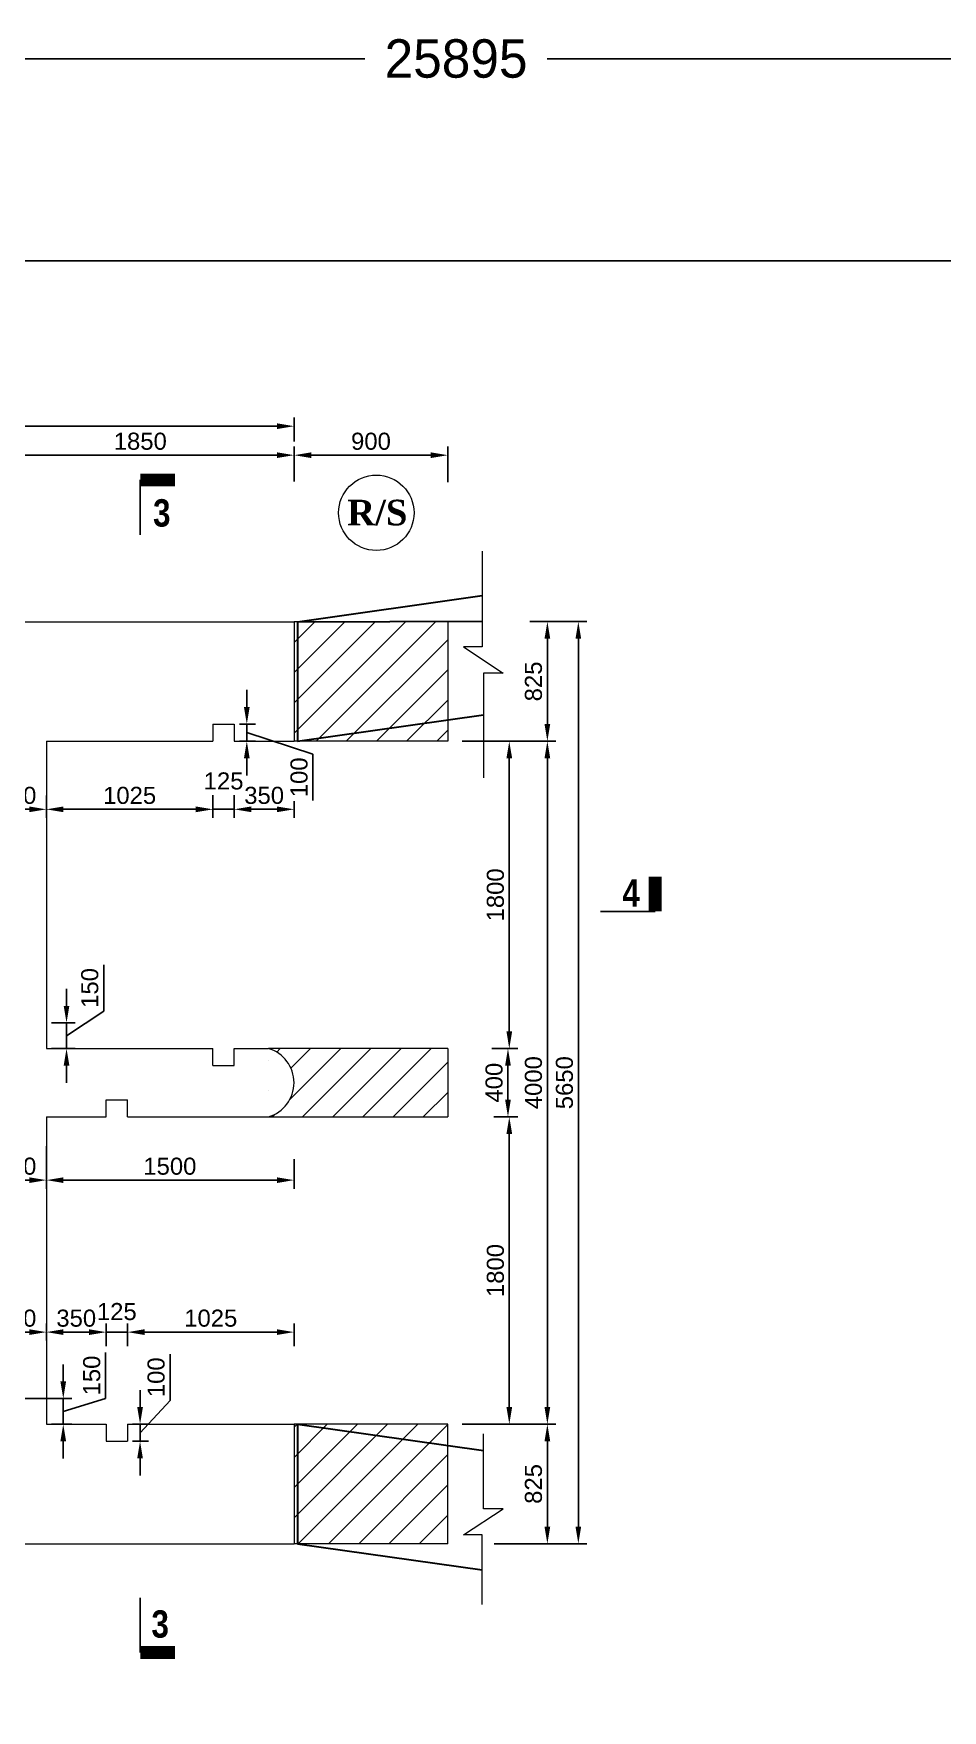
# Model space of a CAD drawing. Extents: x -358915 to 1258323, y -1667244 to -305611.
# Drawn here: x 408749 to 414071, y -1473091 to -1463270 of the extents above; entities that cross this region are included whole.
import ezdxf

# ---------------------------------------------------------------- set-up
doc = ezdxf.new("R2010")
doc.units = 0
doc.header["$LTSCALE"] = 300
doc.header["$MEASUREMENT"] = 0
doc.linetypes.add('DASHED', pattern=[0.75, 0.5, -0.25])
doc.layers.get('DEFPOINTS').update_dxf_attribs({"linetype": 'CONTINUOUS'})
for name, color, linetype, lineweight in [('Dim', 7, 'CONTINUOUS', 9), ('Dimension', 8, 'CONTINUOUS', 18), ('slop', 8, 'CONTINUOUS', 9)]:
    doc.layers.add(name, color=color, linetype=linetype, lineweight=lineweight)
doc.layers.add('LINE', color=7, linetype='CONTINUOUS')
doc.layers.add('TEXT', color=10, linetype='CONTINUOUS')
doc.styles.add('1-2', font='arial.ttf')
doc.styles.add('Arial', font='arial.ttf')
doc.styles.add('DIM', font='isocp3.shx')
doc.styles.add('text', font='ARIALN.TTF', dxfattribs={"height": 1.6})
doc.dimstyles.new('3', dxfattribs={"dimtxt": 225, "dimasz": 350, "dimexe": 100, "dimexo": 25, "dimgap": 9, "dimtad": 0, "dimdec": 0, "dimzin": 0, "dimdsep": 46, "dimtxsty": 'Standard', "dimcen": 0, "dimclrd": 5, "dimclre": 6, "dimclrt": 256, "dimadec": 0, "dimazin": 0, "dimtfac": 1, "dimtdec": 0, "dimtofl": 0, "dimtmove": 2, "dimatfit": 3, "dimfxl": 1, "dimtolj": 1, "dimtzin": 0, "dimarcsym": 0})
doc.dimstyles.new('dim_50', dxfattribs={"dimtxt": 100, "dimasz": 100, "dimexe": 50, "dimexo": 30, "dimgap": 30, "dimtad": 1, "dimdec": 0, "dimzin": 0, "dimdsep": 46, "dimtxsty": 'DIM', "dimcen": 0.09, "dimclrd": 5, "dimclre": 5, "dimclrt": 7, "dimadec": 0, "dimazin": 0, "dimtfac": 1, "dimtdec": 0, "dimtmove": 0, "dimatfit": 3, "dimfxl": 1, "dimtolj": 1, "dimtzin": 0, "dimarcsym": 1})

# ---------------------------------------------------------------- blocks, each defined once
blk = doc.blocks.new('*D416')
at = {"layer": 'DEFPOINTS', "color": 0, "transparency": 16777216}
for p in [(411413.9, -1469614.4), (411229.2, -1471414.3), (411534.4, -1471414.3)]:
    blk.add_point(p, dxfattribs=at)
at = {"layer": 'Dim', "color": 5, "lineweight": -2, "transparency": 16777216}
for p, q in [((411443.9, -1469614.4), (411584.4, -1469614.4)), ((411534.4, -1469714.4), (411534.4, -1471314.3)), ((411259.2, -1471414.3), (411584.4, -1471414.3))]:
    blk.add_line(p, q, dxfattribs=at)
at = {"layer": 'Dim', "color": 5, "transparency": 16777216}
for points in [[(411517.8, -1469714.4), (411551.1, -1469714.4), (411534.4, -1469614.4)], [(411517.8, -1471314.3), (411551.1, -1471314.3), (411534.4, -1471414.3)]]:
    blk.add_solid(points, dxfattribs=at)
at = {"layer": 'Dim', "color": 7, "lineweight": 18, "transparency": 16777216, "insert": (411453.4, -1470514.3), "char_height": 100, "attachment_point": 5, "rotation": 90, "style": 'Arial'}
blk.add_mtext('\\A1;1800', dxfattribs=at)
blk = doc.blocks.new('*D420')
at = {"layer": 'DEFPOINTS', "color": 0, "transparency": 16777216}
for p in [(408474, -1465726.1), (410274, -1465739.2), (410274, -1465807.5)]:
    blk.add_point(p, dxfattribs=at)
at = {"layer": 'Dim', "color": 5, "lineweight": -2, "transparency": 16777216}
for p, q in [((410274, -1465777.5), (410274, -1465689.2)), ((408474, -1465756.1), (408474, -1465789.2)), ((408574, -1465739.2), (410174, -1465739.2))]:
    blk.add_line(p, q, dxfattribs=at)
at = {"layer": 'Dim', "color": 5, "transparency": 16777216}
for points in [[(408574, -1465722.5), (408574, -1465755.9), (408474, -1465739.2)], [(410174, -1465722.5), (410174, -1465755.9), (410274, -1465739.2)]]:
    blk.add_solid(points, dxfattribs=at)
at = {"layer": 'Dim', "color": 7, "lineweight": 18, "transparency": 16777216, "insert": (409374, -1465658.1), "char_height": 100, "attachment_point": 5, "style": 'Arial'}
blk.add_mtext('\\A1;1850', dxfattribs=at)
blk = doc.blocks.new('*D424')
at = {"layer": 'DEFPOINTS', "color": 0, "transparency": 16777216}
for p in [(409799.2, -1467701.3), (409924.2, -1467701.3), (409799.2, -1467813.2)]:
    blk.add_point(p, dxfattribs=at)
at = {"layer": 'Dim', "color": 5, "lineweight": -2, "transparency": 16777216}
for p, q in [((409799.2, -1467731.3), (409799.2, -1467863.2)), ((409924.2, -1467731.3), (409924.2, -1467863.2)), ((409699.2, -1467813.2), (409599.2, -1467813.2)), ((409924.2, -1467813.2), (409799.2, -1467813.2)), ((410024.2, -1467813.2), (410124.2, -1467813.2))]:
    blk.add_line(p, q, dxfattribs=at)
at = {"layer": 'Dim', "color": 5, "transparency": 16777216}
for points in [[(409699.2, -1467796.6), (409699.2, -1467829.9), (409799.2, -1467813.2)], [(410024.2, -1467796.6), (410024.2, -1467829.9), (409924.2, -1467813.2)]]:
    blk.add_solid(points, dxfattribs=at)
at = {"layer": 'Dim', "color": 7, "lineweight": 18, "transparency": 16777216, "insert": (409861.7, -1467647.7), "char_height": 100, "attachment_point": 5, "style": 'Arial'}
blk.add_mtext('\\A1;125', dxfattribs=at)
blk = doc.blocks.new('*D425')
at = {"layer": 'DEFPOINTS', "color": 0, "transparency": 16777216}
for p in [(408824, -1467701.5), (409799.2, -1467701.3), (409799.2, -1467813.3)]:
    blk.add_point(p, dxfattribs=at)
at = {"layer": 'Dim', "color": 5, "lineweight": -2, "transparency": 16777216}
for p, q in [((408824, -1467731.5), (408824, -1467863.3)), ((409799.2, -1467731.3), (409799.2, -1467863.3)), ((408924, -1467813.3), (409699.2, -1467813.3))]:
    blk.add_line(p, q, dxfattribs=at)
at = {"layer": 'Dim', "color": 5, "transparency": 16777216}
for points in [[(408924, -1467796.6), (408924, -1467830), (408824, -1467813.3)], [(409699.2, -1467796.6), (409699.2, -1467830), (409799.2, -1467813.3)]]:
    blk.add_solid(points, dxfattribs=at)
at = {"layer": 'Dim', "color": 7, "lineweight": 18, "transparency": 16777216, "insert": (409311.6, -1467732.3), "char_height": 100, "attachment_point": 5, "style": 'Arial'}
blk.add_mtext('\\A1;1025', dxfattribs=at)
blk = doc.blocks.new('*D426')
at = {"layer": 'DEFPOINTS', "color": 0, "transparency": 16777216}
for p in [(411174.6, -1465739.3), (410274.6, -1465807.5), (411174.6, -1465928.2)]:
    blk.add_point(p, dxfattribs=at)
at = {"layer": 'Dim', "color": 5, "lineweight": -2, "transparency": 16777216}
for p, q in [((410274.6, -1465777.5), (410274.6, -1465689.3)), ((411174.6, -1465898.2), (411174.6, -1465689.3)), ((410374.6, -1465739.3), (411074.6, -1465739.3))]:
    blk.add_line(p, q, dxfattribs=at)
at = {"layer": 'Dim', "color": 5, "transparency": 16777216}
for points in [[(410374.6, -1465722.6), (410374.6, -1465756), (410274.6, -1465739.3)], [(411074.6, -1465722.6), (411074.6, -1465756), (411174.6, -1465739.3)]]:
    blk.add_solid(points, dxfattribs=at)
at = {"layer": 'Dim', "color": 7, "lineweight": 18, "transparency": 16777216, "insert": (410724.6, -1465658.2), "char_height": 100, "attachment_point": 5, "style": 'Arial'}
blk.add_mtext('\\A1;900', dxfattribs=at)
blk = doc.blocks.new('*D428')
at = {"layer": 'DEFPOINTS', "color": 0, "transparency": 16777216}
for p in [(411402.5, -1469214.3), (411413.9, -1469614.4), (411526.7, -1469614.4)]:
    blk.add_point(p, dxfattribs=at)
at = {"layer": 'Dim', "color": 5, "lineweight": -2, "transparency": 16777216}
for p, q in [((411432.5, -1469214.3), (411576.7, -1469214.3)), ((411526.7, -1469314.3), (411526.7, -1469514.4)), ((411443.9, -1469614.4), (411576.7, -1469614.4))]:
    blk.add_line(p, q, dxfattribs=at)
at = {"layer": 'Dim', "color": 5, "transparency": 16777216}
for points in [[(411510.1, -1469314.3), (411543.4, -1469314.3), (411526.7, -1469214.3)], [(411510.1, -1469514.4), (411543.4, -1469514.4), (411526.7, -1469614.4)]]:
    blk.add_solid(points, dxfattribs=at)
at = {"layer": 'Dim', "color": 7, "lineweight": 18, "transparency": 16777216, "insert": (411445.7, -1469414.3), "char_height": 100, "attachment_point": 5, "rotation": 90, "style": 'Arial'}
blk.add_mtext('\\A1;400', dxfattribs=at)
blk = doc.blocks.new('*D431')
at = {"layer": 'DEFPOINTS', "color": 0, "transparency": 16777216}
for p in [(411413.9, -1469614.4), (411229.2, -1471414.3), (411534.4, -1471414.3)]:
    blk.add_point(p, dxfattribs=at)
at = {"layer": 'Dim', "color": 5, "lineweight": -2, "transparency": 16777216}
for p, q in [((411443.9, -1469614.4), (411584.4, -1469614.4)), ((411534.4, -1469714.4), (411534.4, -1471314.3)), ((411259.2, -1471414.3), (411584.4, -1471414.3))]:
    blk.add_line(p, q, dxfattribs=at)
at = {"layer": 'Dim', "color": 5, "transparency": 16777216}
for points in [[(411517.8, -1469714.4), (411551.1, -1469714.4), (411534.4, -1469614.4)], [(411517.8, -1471314.3), (411551.1, -1471314.3), (411534.4, -1471414.3)]]:
    blk.add_solid(points, dxfattribs=at)
at = {"layer": 'Dim', "color": 7, "lineweight": 18, "transparency": 16777216, "insert": (411453.4, -1470514.3), "char_height": 100, "attachment_point": 5, "rotation": 90, "style": 'Arial'}
blk.add_mtext('\\A1;1800', dxfattribs=at)
blk = doc.blocks.new('*D445')
at = {"layer": 'DEFPOINTS', "color": 0, "transparency": 16777216}
for p in [(411426.4, -1471414.2), (411757.4, -1471414.2), (411415, -1472114.5)]:
    blk.add_point(p, dxfattribs=at)
at = {"layer": 'Dim', "color": 5, "lineweight": -2, "transparency": 16777216}
for p, q in [((411456.4, -1471414.2), (411807.4, -1471414.2)), ((411757.4, -1472014.5), (411757.4, -1471514.2)), ((411445, -1472114.5), (411807.4, -1472114.5))]:
    blk.add_line(p, q, dxfattribs=at)
at = {"layer": 'Dim', "color": 5, "transparency": 16777216}
for points in [[(411740.7, -1471514.2), (411774.1, -1471514.2), (411757.4, -1471414.2)], [(411740.7, -1472014.5), (411774.1, -1472014.5), (411757.4, -1472114.5)]]:
    blk.add_solid(points, dxfattribs=at)
at = {"layer": 'Dim', "color": 7, "lineweight": 18, "transparency": 16777216, "insert": (411676.3, -1471764.3), "char_height": 100, "attachment_point": 5, "rotation": 90, "style": 'Arial'}
blk.add_mtext('\\A1;825', dxfattribs=at)
blk = doc.blocks.new('*D446')
at = {"layer": 'DEFPOINTS', "color": 0, "transparency": 16777216}
for p in [(411174.6, -1465739.3), (411174.6, -1465807.5), (410274.6, -1465923.7)]:
    blk.add_point(p, dxfattribs=at)
at = {"layer": 'Dim', "color": 5, "lineweight": -2, "transparency": 16777216}
for p, q in [((410274.6, -1465893.7), (410274.6, -1465689.3)), ((411174.6, -1465777.5), (411174.6, -1465689.3)), ((410374.6, -1465739.3), (411074.6, -1465739.3))]:
    blk.add_line(p, q, dxfattribs=at)
at = {"layer": 'Dim', "color": 5, "transparency": 16777216}
for points in [[(410374.6, -1465722.6), (410374.6, -1465756), (410274.6, -1465739.3)], [(411074.6, -1465722.6), (411074.6, -1465756), (411174.6, -1465739.3)]]:
    blk.add_solid(points, dxfattribs=at)
at = {"layer": 'Dim', "color": 7, "lineweight": 18, "transparency": 16777216, "insert": (410724.6, -1465658.2), "char_height": 100, "attachment_point": 5, "style": 'Arial'}
blk.add_mtext('\\A1;900', dxfattribs=at)
blk = doc.blocks.new('*D447')
at = {"layer": 'DEFPOINTS', "color": 0, "transparency": 16777216}
for p in [(411625.3, -1466714.2), (411576.6, -1467414.4), (411757.4, -1467414.4)]:
    blk.add_point(p, dxfattribs=at)
at = {"layer": 'Dim', "color": 5, "lineweight": -2, "transparency": 16777216}
for p, q in [((411655.3, -1466714.2), (411807.4, -1466714.2)), ((411757.4, -1466814.2), (411757.4, -1467314.4)), ((411606.6, -1467414.4), (411807.4, -1467414.4))]:
    blk.add_line(p, q, dxfattribs=at)
at = {"layer": 'Dim', "color": 5, "transparency": 16777216}
for points in [[(411740.7, -1466814.2), (411774.1, -1466814.2), (411757.4, -1466714.2)], [(411740.7, -1467314.4), (411774.1, -1467314.4), (411757.4, -1467414.4)]]:
    blk.add_solid(points, dxfattribs=at)
at = {"layer": 'Dim', "color": 7, "lineweight": 18, "transparency": 16777216, "insert": (411676.3, -1467064.3), "char_height": 100, "attachment_point": 5, "rotation": 90, "style": 'Arial'}
blk.add_mtext('\\A1;825', dxfattribs=at)
blk = doc.blocks.new('*D448')
at = {"layer": 'DEFPOINTS', "color": 0, "transparency": 16777216}
for p in [(411229.2, -1467414.4), (411534.4, -1467414.4), (411413.9, -1469214.3)]:
    blk.add_point(p, dxfattribs=at)
at = {"layer": 'Dim', "color": 5, "lineweight": -2, "transparency": 16777216}
for p, q in [((411259.2, -1467414.4), (411584.4, -1467414.4)), ((411534.4, -1469114.3), (411534.4, -1467514.4)), ((411443.9, -1469214.3), (411584.4, -1469214.3))]:
    blk.add_line(p, q, dxfattribs=at)
at = {"layer": 'Dim', "color": 5, "transparency": 16777216}
for points in [[(411517.8, -1467514.4), (411551.1, -1467514.4), (411534.4, -1467414.4)], [(411517.8, -1469114.3), (411551.1, -1469114.3), (411534.4, -1469214.3)]]:
    blk.add_solid(points, dxfattribs=at)
at = {"layer": 'Dim', "color": 7, "lineweight": 18, "transparency": 16777216, "insert": (411453.4, -1468314.4), "char_height": 100, "attachment_point": 5, "rotation": 90, "style": 'Arial'}
blk.add_mtext('\\A1;1800', dxfattribs=at)
blk = doc.blocks.new('*D449')
at = {"layer": 'DEFPOINTS', "color": 0, "transparency": 16777216}
for p in [(411421.8, -1467414.4), (411404.8, -1471414.2), (411757.4, -1471414.2)]:
    blk.add_point(p, dxfattribs=at)
at = {"layer": 'Dim', "color": 5, "lineweight": -2, "transparency": 16777216}
for p, q in [((411451.8, -1467414.4), (411807.4, -1467414.4)), ((411757.4, -1467514.4), (411757.4, -1471314.2)), ((411434.8, -1471414.2), (411807.4, -1471414.2))]:
    blk.add_line(p, q, dxfattribs=at)
at = {"layer": 'Dim', "color": 5, "transparency": 16777216}
for points in [[(411740.7, -1467514.4), (411774.1, -1467514.4), (411757.4, -1467414.4)], [(411740.7, -1471314.2), (411774.1, -1471314.2), (411757.4, -1471414.2)]]:
    blk.add_solid(points, dxfattribs=at)
at = {"layer": 'Dim', "color": 7, "lineweight": 18, "transparency": 16777216, "insert": (411676.3, -1469414.3), "char_height": 100, "attachment_point": 5, "rotation": 90, "style": 'Arial'}
blk.add_mtext('\\A1;4000', dxfattribs=at)
blk = doc.blocks.new('sec')
at = {"layer": 'TEXT', "color": 5, "const_width": 200}
blk.add_lwpolyline([(0, 0), (0, 537)], dxfattribs=at)
at = {"layer": 'TEXT', "color": 5}
blk.add_lwpolyline([(0, 0), (-848, 0)], dxfattribs=at)
blk = doc.blocks.new('*D459')
at = {"layer": 'DEFPOINTS', "color": 0, "transparency": 16777216}
for p in [(409924.2, -1467734.8), (410274.2, -1467734.8), (410274.2, -1467813.2)]:
    blk.add_point(p, dxfattribs=at)
at = {"layer": 'Dim', "color": 5, "lineweight": -2, "transparency": 16777216}
for p, q in [((409924.2, -1467764.8), (409924.2, -1467863.2)), ((410024.2, -1467813.2), (410174.2, -1467813.2)), ((410274.2, -1467764.8), (410274.2, -1467863.2))]:
    blk.add_line(p, q, dxfattribs=at)
at = {"layer": 'Dim', "color": 5, "transparency": 16777216}
for points in [[(410024.2, -1467796.6), (410024.2, -1467829.9), (409924.2, -1467813.2)], [(410174.2, -1467796.6), (410174.2, -1467829.9), (410274.2, -1467813.2)]]:
    blk.add_solid(points, dxfattribs=at)
at = {"layer": 'Dim', "color": 7, "lineweight": 18, "transparency": 16777216, "insert": (410099.2, -1467732.2), "char_height": 100, "attachment_point": 5, "style": 'Arial'}
blk.add_mtext('\\A1;350', dxfattribs=at)
blk = doc.blocks.new('*D460')
at = {"layer": 'DEFPOINTS', "color": 0, "transparency": 16777216}
for p in [(409299, -1470875.1), (409299, -1470987.1), (410274.2, -1470986.9)]:
    blk.add_point(p, dxfattribs=at)
at = {"layer": 'Dim', "color": 5, "lineweight": -2, "transparency": 16777216}
for p, q in [((409299, -1470957.1), (409299, -1470825.1)), ((410174.2, -1470875.1), (409399, -1470875.1)), ((410274.2, -1470956.9), (410274.2, -1470825.1))]:
    blk.add_line(p, q, dxfattribs=at)
at = {"layer": 'Dim', "color": 5, "transparency": 16777216}
for points in [[(409399, -1470858.4), (409399, -1470891.7), (409299, -1470875.1)], [(410174.2, -1470858.4), (410174.2, -1470891.7), (410274.2, -1470875.1)]]:
    blk.add_solid(points, dxfattribs=at)
at = {"layer": 'Dim', "color": 7, "lineweight": 18, "transparency": 16777216, "insert": (409786.6, -1470794), "char_height": 100, "attachment_point": 5, "style": 'Arial'}
blk.add_mtext('\\A1;1025', dxfattribs=at)
blk = doc.blocks.new('*D461')
at = {"layer": 'DEFPOINTS', "color": 0, "transparency": 16777216}
for p in [(409299, -1470875.1), (409174, -1470987.1), (409299, -1470987.1)]:
    blk.add_point(p, dxfattribs=at)
at = {"layer": 'Dim', "color": 5, "lineweight": -2, "transparency": 16777216}
for p, q in [((409074, -1470875.1), (408974, -1470875.1)), ((409174, -1470957.1), (409174, -1470825.1)), ((409174, -1470875.1), (409299, -1470875.1)), ((409299, -1470957.1), (409299, -1470825.1)), ((409399, -1470875.1), (409499, -1470875.1))]:
    blk.add_line(p, q, dxfattribs=at)
at = {"layer": 'Dim', "color": 5, "transparency": 16777216}
for points in [[(409074, -1470858.5), (409074, -1470891.8), (409174, -1470875.1)], [(409399, -1470858.5), (409399, -1470891.8), (409299, -1470875.1)]]:
    blk.add_solid(points, dxfattribs=at)
at = {"layer": 'Dim', "color": 7, "lineweight": 18, "transparency": 16777216, "insert": (409236.5, -1470755.3), "char_height": 100, "attachment_point": 5, "style": 'Arial'}
blk.add_mtext('\\A1;125', dxfattribs=at)
blk = doc.blocks.new('*D462')
at = {"layer": 'DEFPOINTS', "color": 0, "transparency": 16777216}
for p in [(408824, -1470875.1), (408824, -1470953.6), (409174, -1470953.6)]:
    blk.add_point(p, dxfattribs=at)
at = {"layer": 'Dim', "color": 5, "lineweight": -2, "transparency": 16777216}
for p, q in [((408824, -1470923.6), (408824, -1470825.1)), ((409074, -1470875.1), (408924, -1470875.1)), ((409174, -1470923.6), (409174, -1470825.1))]:
    blk.add_line(p, q, dxfattribs=at)
at = {"layer": 'Dim', "color": 5, "transparency": 16777216}
for points in [[(408924, -1470858.5), (408924, -1470891.8), (408824, -1470875.1)], [(409074, -1470858.5), (409074, -1470891.8), (409174, -1470875.1)]]:
    blk.add_solid(points, dxfattribs=at)
at = {"layer": 'Dim', "color": 7, "lineweight": 18, "transparency": 16777216, "insert": (408999, -1470794), "char_height": 100, "attachment_point": 5, "style": 'Arial'}
blk.add_mtext('\\A1;350', dxfattribs=at)
blk = doc.blocks.new('*D463')
at = {"layer": 'DEFPOINTS', "color": 0, "transparency": 16777216}
for p in [(409299, -1471414.3), (409372.7, -1471414.3), (409299, -1471514.3)]:
    blk.add_point(p, dxfattribs=at)
at = {"layer": 'Dim', "color": 5, "lineweight": -2, "transparency": 16777216}
for p, q in [((409548.1, -1471275.1), (409548.1, -1471003.9)), ((409372.7, -1471314.3), (409372.7, -1471214.3)), ((409372.7, -1471464.3), (409548.1, -1471275.1)), ((409329, -1471414.3), (409422.7, -1471414.3)), ((409372.7, -1471514.3), (409372.7, -1471414.3)), ((409372.7, -1471514.3), (409372.7, -1471414.3)), ((409329, -1471514.3), (409422.7, -1471514.3)), ((409372.7, -1471614.3), (409372.7, -1471714.3))]:
    blk.add_line(p, q, dxfattribs=at)
at = {"layer": 'Dim', "color": 5, "transparency": 16777216}
for points in [[(409356.1, -1471314.3), (409389.4, -1471314.3), (409372.7, -1471414.3)], [(409356.1, -1471614.3), (409389.4, -1471614.3), (409372.7, -1471514.3)]]:
    blk.add_solid(points, dxfattribs=at)
at = {"layer": 'Dim', "color": 7, "lineweight": 18, "transparency": 16777216, "insert": (409467, -1471139.5), "char_height": 100, "attachment_point": 5, "rotation": 90, "style": 'Arial'}
blk.add_mtext('\\A1;100', dxfattribs=at)
blk = doc.blocks.new('*D464')
at = {"layer": 'DEFPOINTS', "color": 0, "transparency": 16777216}
for p in [(409924, -1467314.3), (409997.7, -1467314.3), (409924, -1467414.3)]:
    blk.add_point(p, dxfattribs=at)
at = {"layer": 'Dim', "color": 5, "lineweight": -2, "transparency": 16777216}
for p, q in [((409997.7, -1467214.3), (409997.7, -1467114.3)), ((409954, -1467314.3), (410047.7, -1467314.3)), ((409997.7, -1467414.3), (409997.7, -1467314.3)), ((409997.7, -1467414.3), (409997.7, -1467314.3)), ((409954, -1467414.3), (410047.7, -1467414.3)), ((409997.7, -1467364.3), (410384.9, -1467490.4)), ((409997.7, -1467514.3), (409997.7, -1467614.3)), ((410384.9, -1467490.4), (410384.9, -1467761.5))]:
    blk.add_line(p, q, dxfattribs=at)
at = {"layer": 'Dim', "color": 5, "transparency": 16777216}
for points in [[(409981.1, -1467214.3), (410014.4, -1467214.3), (409997.7, -1467314.3)], [(409981.1, -1467514.3), (410014.4, -1467514.3), (409997.7, -1467414.3)]]:
    blk.add_solid(points, dxfattribs=at)
at = {"layer": 'Dim', "color": 7, "lineweight": 18, "transparency": 16777216, "insert": (410303.8, -1467625.9), "char_height": 100, "attachment_point": 5, "rotation": 90, "style": 'Arial'}
blk.add_mtext('\\A1;100', dxfattribs=at)
blk = doc.blocks.new('*D485')
at = {"layer": 'DEFPOINTS', "color": 0, "transparency": 16777216}
for p in [(408824, -1469064.3), (408942.2, -1469064.3), (408824, -1469214.3)]:
    blk.add_point(p, dxfattribs=at)
at = {"layer": 'Dim', "color": 5, "lineweight": -2, "transparency": 16777216}
for p, q in [((409159.8, -1468995), (409159.8, -1468723.8)), ((408942.2, -1468964.3), (408942.2, -1468864.3)), ((408942.2, -1469139.3), (409159.8, -1468995)), ((408854, -1469064.3), (408992.2, -1469064.3)), ((408942.2, -1469214.3), (408942.2, -1469064.3)), ((408942.2, -1469214.3), (408942.2, -1469064.3)), ((408854, -1469214.3), (408992.2, -1469214.3)), ((408942.2, -1469314.3), (408942.2, -1469414.3))]:
    blk.add_line(p, q, dxfattribs=at)
at = {"layer": 'Dim', "color": 5, "transparency": 16777216}
for points in [[(408925.6, -1468964.3), (408958.9, -1468964.3), (408942.2, -1469064.3)], [(408925.6, -1469314.3), (408958.9, -1469314.3), (408942.2, -1469214.3)]]:
    blk.add_solid(points, dxfattribs=at)
at = {"layer": 'Dim', "color": 7, "lineweight": 18, "transparency": 16777216, "insert": (409078.7, -1468859.4), "char_height": 100, "attachment_point": 5, "rotation": 90, "style": 'Arial'}
blk.add_mtext('\\A1;150', dxfattribs=at)
blk = doc.blocks.new('*D466')
at = {"layer": 'DEFPOINTS', "color": 0, "transparency": 16777216}
for p in [(408474, -1467813.3), (408474, -1467813.3), (408824, -1467813.3)]:
    blk.add_point(p, dxfattribs=at)
at = {"layer": 'Dim', "color": 5, "lineweight": -2, "transparency": 16777216}
for p, q in [((408474, -1467783.3), (408474, -1467763.3)), ((408724, -1467813.3), (408574, -1467813.3)), ((408824, -1467783.3), (408824, -1467763.3))]:
    blk.add_line(p, q, dxfattribs=at)
at = {"layer": 'Dim', "color": 5, "transparency": 16777216}
for points in [[(408574, -1467796.6), (408574, -1467830), (408474, -1467813.3)], [(408724, -1467796.6), (408724, -1467830), (408824, -1467813.3)]]:
    blk.add_solid(points, dxfattribs=at)
at = {"layer": 'Dim', "color": 7, "lineweight": 18, "transparency": 16777216, "insert": (408649, -1467732.2), "char_height": 100, "attachment_point": 5, "style": 'Arial'}
blk.add_mtext('\\A1;350', dxfattribs=at)
blk = doc.blocks.new('*D467')
at = {"layer": 'DEFPOINTS', "color": 0, "transparency": 16777216}
for p in [(408474, -1470875.1), (408474, -1470875.1), (408824, -1470875.1)]:
    blk.add_point(p, dxfattribs=at)
at = {"layer": 'Dim', "color": 5, "lineweight": -2, "transparency": 16777216}
for p, q in [((408474, -1470845.1), (408474, -1470825.1)), ((408724, -1470875.1), (408574, -1470875.1)), ((408824, -1470905.1), (408824, -1470925.1))]:
    blk.add_line(p, q, dxfattribs=at)
at = {"layer": 'Dim', "color": 5, "transparency": 16777216}
for points in [[(408574, -1470858.5), (408574, -1470891.8), (408474, -1470875.1)], [(408724, -1470858.5), (408724, -1470891.8), (408824, -1470875.1)]]:
    blk.add_solid(points, dxfattribs=at)
at = {"layer": 'Dim', "color": 7, "lineweight": 18, "transparency": 16777216, "insert": (408649, -1470794), "char_height": 100, "attachment_point": 5, "style": 'Arial'}
blk.add_mtext('\\A1;350', dxfattribs=at)
blk = doc.blocks.new('*D486')
at = {"layer": 'DEFPOINTS', "color": 0, "transparency": 16777216}
for p in [(408474, -1471264.3), (408824, -1471414.3), (408923.1, -1471414.3)]:
    blk.add_point(p, dxfattribs=at)
at = {"layer": 'Dim', "color": 5, "lineweight": -2, "transparency": 16777216}
for p, q in [((409171.2, -1471264.8), (409171.2, -1470993.7)), ((408923.1, -1471164.3), (408923.1, -1471064.3)), ((408504, -1471264.3), (408973.1, -1471264.3)), ((408923.1, -1471264.3), (408923.1, -1471414.3)), ((408923.1, -1471264.3), (408923.1, -1471414.3)), ((408923.1, -1471339.3), (409171.2, -1471264.8)), ((408854, -1471414.3), (408973.1, -1471414.3)), ((408923.1, -1471514.3), (408923.1, -1471614.3))]:
    blk.add_line(p, q, dxfattribs=at)
at = {"layer": 'Dim', "color": 5, "transparency": 16777216}
for points in [[(408906.4, -1471164.3), (408939.7, -1471164.3), (408923.1, -1471264.3)], [(408906.4, -1471514.3), (408939.7, -1471514.3), (408923.1, -1471414.3)]]:
    blk.add_solid(points, dxfattribs=at)
at = {"layer": 'Dim', "color": 7, "lineweight": 18, "transparency": 16777216, "insert": (409090.2, -1471129.2), "char_height": 100, "attachment_point": 5, "rotation": 90, "style": 'Arial'}
blk.add_mtext('\\A1;150', dxfattribs=at)
blk = doc.blocks.new('*D471')
at = {"layer": 'DEFPOINTS', "color": 0, "transparency": 16777216}
for p in [(410274.6, -1465569.5), (400374.1, -1465692.7), (410274.6, -1465689.3)]:
    blk.add_point(p, dxfattribs=at)
at = {"layer": 'Dim', "color": 5, "lineweight": -2, "transparency": 16777216}
for p, q in [((400374.1, -1465662.7), (400374.1, -1465519.5)), ((400474.1, -1465569.5), (410174.6, -1465569.5)), ((410274.6, -1465659.3), (410274.6, -1465519.5))]:
    blk.add_line(p, q, dxfattribs=at)
at = {"layer": 'Dim', "color": 5, "transparency": 16777216}
for points in [[(400474.1, -1465552.8), (400474.1, -1465586.2), (400374.1, -1465569.5)], [(410174.6, -1465552.8), (410174.6, -1465586.2), (410274.6, -1465569.5)]]:
    blk.add_solid(points, dxfattribs=at)
at = {"layer": 'Dim', "color": 7, "lineweight": 18, "transparency": 16777216, "insert": (405324.3, -1465488.5), "char_height": 100, "attachment_point": 5, "style": 'Arial'}
blk.add_mtext('\\A1;11000', dxfattribs=at)
blk = doc.blocks.new('*D472')
at = {"layer": 'DEFPOINTS', "color": 0, "transparency": 16777216}
for p in [(408824, -1469766.8), (410274, -1469831.5), (408824, -1469985)]:
    blk.add_point(p, dxfattribs=at)
at = {"layer": 'Dim', "color": 5, "lineweight": -2, "transparency": 16777216}
for p, q in [((408824, -1469796.8), (408824, -1470035)), ((410274, -1469861.5), (410274, -1470035)), ((410174, -1469985), (408924, -1469985))]:
    blk.add_line(p, q, dxfattribs=at)
at = {"layer": 'Dim', "color": 5, "transparency": 16777216}
for points in [[(408924, -1469968.4), (408924, -1470001.7), (408824, -1469985)], [(410174, -1469968.4), (410174, -1470001.7), (410274, -1469985)]]:
    blk.add_solid(points, dxfattribs=at)
at = {"layer": 'Dim', "color": 7, "lineweight": 18, "transparency": 16777216, "insert": (409547.2, -1469904), "char_height": 100, "attachment_point": 5, "style": 'Arial'}
blk.add_mtext('\\A1;1500', dxfattribs=at)
blk = doc.blocks.new('*D473')
at = {"layer": 'DEFPOINTS', "color": 0, "transparency": 16777216}
for p in [(408474, -1469764.3), (408824, -1469755.3), (408474, -1469985)]:
    blk.add_point(p, dxfattribs=at)
at = {"layer": 'Dim', "color": 5, "lineweight": -2, "transparency": 16777216}
for p, q in [((408474, -1469794.3), (408474, -1470035)), ((408824, -1469785.3), (408824, -1470035)), ((408724, -1469985), (408574, -1469985))]:
    blk.add_line(p, q, dxfattribs=at)
at = {"layer": 'Dim', "color": 5, "transparency": 16777216}
for points in [[(408574, -1469968.4), (408574, -1470001.7), (408474, -1469985)], [(408724, -1469968.4), (408724, -1470001.7), (408824, -1469985)]]:
    blk.add_solid(points, dxfattribs=at)
at = {"layer": 'Dim', "color": 7, "lineweight": 18, "transparency": 16777216, "insert": (408649, -1469903.9), "char_height": 100, "attachment_point": 5, "style": 'Arial'}
blk.add_mtext('\\A1;350', dxfattribs=at)
blk = doc.blocks.new('*D474')
at = {"layer": 'DEFPOINTS', "color": 0, "transparency": 16777216}
for p in [(411665.1, -1466714.2), (411627.7, -1472114.5), (411938.7, -1472114.5)]:
    blk.add_point(p, dxfattribs=at)
at = {"layer": 'Dim', "color": 5, "lineweight": -2, "transparency": 16777216}
for p, q in [((411695.1, -1466714.2), (411988.7, -1466714.2)), ((411938.7, -1466814.2), (411938.7, -1472014.5)), ((411657.7, -1472114.5), (411988.7, -1472114.5))]:
    blk.add_line(p, q, dxfattribs=at)
at = {"layer": 'Dim', "color": 5, "transparency": 16777216}
for points in [[(411922, -1466814.2), (411955.4, -1466814.2), (411938.7, -1466714.2)], [(411922, -1472014.5), (411955.4, -1472014.5), (411938.7, -1472114.5)]]:
    blk.add_solid(points, dxfattribs=at)
at = {"layer": 'Dim', "color": 7, "lineweight": 18, "transparency": 16777216, "insert": (411857.7, -1469414.4), "char_height": 100, "attachment_point": 5, "rotation": 90, "style": 'Arial'}
blk.add_mtext('\\A1;5650', dxfattribs=at)
blk = doc.blocks.new('*D1499')
at = {"layer": 'DEFPOINTS', "color": 0, "ltscale": 0.5, "transparency": 16777216}
for p in [(424170.2, -1463417.5), (398275.4, -1464600.6), (424170.2, -1464600.6)]:
    blk.add_point(p, dxfattribs=at)
at = {"layer": 'LINE', "color": 6, "lineweight": -2, "ltscale": 0.5, "transparency": 16777216}
for p, q in [((398275.4, -1464575.6), (398275.4, -1463317.5)), ((424170.2, -1464575.6), (424170.2, -1463317.5))]:
    blk.add_line(p, q, dxfattribs=at)
at = {"layer": 'LINE', "color": 5, "lineweight": -2, "ltscale": 0.5, "transparency": 16777216}
for p, q in [((398625.4, -1463417.5), (410688.8, -1463417.5)), ((423820.2, -1463417.5), (411756.8, -1463417.5))]:
    blk.add_line(p, q, dxfattribs=at)
at = {"layer": 'LINE', "color": 5, "ltscale": 0.5, "transparency": 16777216}
for points in [[(398625.4, -1463359.2), (398625.4, -1463475.8), (398275.4, -1463417.5)], [(423820.2, -1463359.2), (423820.2, -1463475.8), (424170.2, -1463417.5)]]:
    blk.add_solid(points, dxfattribs=at)
at = {"layer": 'LINE', "ltscale": 0.5, "transparency": 16777216, "insert": (411222.8, -1463417.5), "char_height": 225, "attachment_point": 5}
blk.add_mtext('\\A1;25895', dxfattribs=at)

msp = doc.modelspace()

# ---------------------------------------------------------------- hatches: boundary and pattern name
at = {"layer": 'Dim'}
h = msp.add_hatch(dxfattribs=at)
h.set_pattern_fill('ANSI31', color=8, scale=1000)
h.set_pattern_definition([(45, (33529.82, -1503108.34), (-88.388348, 88.388348), [])])
h.paths.add_polyline_path([(411174, -1466714.3), (410274, -1466714.3), (410274, -1467414.3), (411174.6, -1467414.3)])
h.paths.add_polyline_path([(410274, -1472114.3), (411174, -1472114.3), (411174.6, -1471414.3), (410274, -1471414.3)])
edge = h.paths.add_edge_path()
edge.add_line((411174.6, -1469414.4), (411174.6, -1469214.4))
edge.add_line((411174.6, -1469214.4), (410124.5, -1469214.4))
edge.add_arc((410065.6, -1469414.3), 208.4, -73.80477, 73.57594, ccw=False)
edge.add_line((410123.7, -1469614.5), (411174.8, -1469614.5))
edge.add_line((411174.8, -1469614.5), (411174.6, -1469414.4))

# ---------------------------------------------------------------- linework, layer by layer
at = {"layer": 'Dim', "color": 5}
for points in [[(411375.5, -1466301.3), (411375.5, -1466861.8), (411266.6, -1466861.8), (411497.9, -1467015.5), (411382.9, -1467015.4), (411382.9, -1467628.6)], [(411375.5, -1472469.7), (411375.5, -1472062.8), (411266.6, -1472062.8), (411497.8, -1471909.1), (411382.9, -1471909.1), (411382.9, -1471470.2)]]:
    msp.add_lwpolyline(points, dxfattribs=at)
at = {"layer": 'Dim', "color": 1}
msp.add_circle((410755.9, -1466076.7), 220.7, dxfattribs=at)
at = {"layer": 'Dimension', "color": 8, "lineweight": 30, "ltscale": 2}
for points in [[(410294, -1466714.4), (411375.5, -1466561.1)], [(410294, -1466714.3), (411375.5, -1466710.9)], [(410294, -1466714.3), (410294, -1467414.3)], [(410294, -1467414.3), (411382.9, -1467259.9)], [(410294, -1471414.3), (411382.9, -1471568.7)], [(410294, -1471414.3), (410294, -1472114.4)], [(410294, -1472114.4), (411375.5, -1472267.7)]]:
    msp.add_lwpolyline(points, dxfattribs=at)
at = {"layer": 'LINE', "linetype": 'DASHED', "lineweight": 18, "ltscale": 500000}
for p, q in [((411174, -1466714.3), (410274, -1466714.3)), ((411174, -1466714.3), (411174.6, -1467414.3)), ((411174.6, -1467414.3), (410274, -1467414.3)), ((411174.3, -1469214.4), (410124.5, -1469214.4)), ((410123.7, -1469614.5), (411174.8, -1469614.5)), ((411174.6, -1471414.3), (410274, -1471414.3)), ((411174, -1472114.3), (411174.6, -1471414.3)), ((411174, -1472114.3), (410274, -1472114.3))]:
    msp.add_line(p, q, dxfattribs=at)
at = {"layer": 'LINE'}
msp.add_lwpolyline([(424170.2, -1482911.9), (398275.4, -1482911.9), (398275.4, -1464600.6), (424170.2, -1464600.6)], close=True, dxfattribs=at)
at = {"layer": 'LINE', "lineweight": 18, "ltscale": 2}
for points in [[(408474, -1466714.3), (410274, -1466714.3)], [(410274, -1466714.3), (410274, -1467414.3)], [(409799, -1467314.3), (409924, -1467314.3)], [(409799, -1467314.3), (409799, -1467414.3)], [(409924, -1467314.3), (409924, -1467414.3)], [(408824, -1467414.3), (409799, -1467414.3)], [(408824, -1467414.3), (408824, -1469214.3)], [(409924, -1467414.3), (410274, -1467414.3)], [(408824, -1469214.3), (409799, -1469214.3)], [(409799, -1469314.3), (409799, -1469214.3)], [(409924, -1469214.3), (410124, -1469214.3)], [(409924, -1469314.3), (409924, -1469214.3)], [(409799, -1469314.3), (409924, -1469314.3)], [(410274, -1469414.3), (410274, -1469414.4)], [(409174, -1469514.3), (409299, -1469514.3)], [(409174, -1469614.3), (409174, -1469514.3)], [(409299, -1469614.3), (409299, -1469514.3)], [(408824, -1469614.3), (409174, -1469614.3)], [(408824, -1469614.3), (408824, -1471414.3)], [(409299, -1469614.3), (410124.4, -1469614.3)], [(408824, -1471414.3), (409174, -1471414.3)], [(409174, -1471414.3), (409174, -1471514.3)], [(409299, -1471414.3), (410274, -1471414.3)], [(409299, -1471414.3), (409299, -1471514.3)], [(410274, -1471414.3), (410274, -1472114.3)], [(409174, -1471514.3), (409299, -1471514.3)], [(408474, -1472114.3), (410274, -1472114.3)]]:
    msp.add_lwpolyline(points, dxfattribs=at)
at = {"layer": 'LINE', "linetype": 'DASHED', "lineweight": 18, "ltscale": 500000}
msp.add_lwpolyline([(411174.3, -1469214.4), (411174.8, -1469614.5)], dxfattribs=at)
at = {"layer": 'LINE', "lineweight": 18, "ltscale": 2}
msp.add_arc((410065.6, -1469414.3), 208.4, 286.27673, 73.72327, dxfattribs=at)

# ---------------------------------------------------------------- block references
at = {"layer": 'slop', "yscale": 0.3779999999969732, "zscale": 0.378, "rotation": 270}
for p, xscale in [((409374, -1465884.5), -0.3779999999969732), ((409374, -1472751.4), 0.3779999999969732)]:
    msp.add_blockref('sec', p, dxfattribs=dict(at, xscale=xscale))
at = {"layer": 'slop', "xscale": 0.378000000026077, "yscale": 0.3779999999969732, "zscale": 0.378}
msp.add_blockref('sec', (412389.1, -1468411.3), dxfattribs=at)

# ---------------------------------------------------------------- texts
at = {"layer": 'Dimension', "color": 1, "lineweight": 13, "ltscale": 2, "insert": (410761.6, -1466076.3), "char_height": 150, "attachment_point": 5, "style": '1-2'}
msp.add_mtext('{\\fTimes New Roman|b1|i0|c0|p18;R/S}', dxfattribs=at)
at = {"layer": 'TEXT', "color": 7, "char_height": 160, "width": 138.826, "style": 'text'}
for s, insert, attachment_point in [('{\\fArial Narrow|b1|i0|c0|p34;3}', (409550.9, -1465997.1), 3), ('{\\fArial Narrow|b1|i0|c0|p34;4}', (412298.5, -1468223), 3), ('{\\fArial Narrow|b1|i0|c0|p34;3}', (409541.5, -1472666.8), 9)]:
    msp.add_mtext(s, dxfattribs=dict(at, insert=insert, attachment_point=attachment_point))

# ---------------------------------------------------------------- dimensions: what is measured, and where the dimension line sits
at = {"layer": 'Dim', "lineweight": 18}
for base, p1, p2, text, picture, middle in [((410274.6, -1465569.5), (400374.1, -1465692.7), (410274.6, -1465689.3), '11000', '*D471', (405324.3, -1465488.5)), ((410274, -1465739.2), (408474, -1465726.1), (410274, -1465807.5), '1850', '*D420', (409374, -1465658.1)), ((409799.2, -1467813.3), (408824, -1467701.5), (409799.2, -1467701.3), '1025', '*D425', (409311.6, -1467732.3))]:
    dim = msp.add_linear_dim(base=base, p1=p1, p2=p2, text=text, dimstyle='dim_50', override={"dimtxt": 100, "dimasz": 100, "dimtxsty": 'Arial'}, dxfattribs=at)
    dim.commit()
    dim.dimension.update_dxf_attribs({"geometry": picture, "text_midpoint": middle})
for base, p1, p2, override, picture, middle in [((411174.6, -1465739.3), (410274.6, -1465807.5), (411174.6, -1465928.2), {"dimtxt": 100, "dimasz": 100, "dimtxsty": 'Arial'}, '*D426', (410724.6, -1465658.2)), ((411174.6, -1465739.3), (410274.6, -1465923.7), (411174.6, -1465807.5), {"dimtxt": 100, "dimasz": 100, "dimtxsty": 'Arial'}, '*D446', (410724.6, -1465658.2)), ((410274.2, -1467813.2), (409924.2, -1467734.8), (410274.2, -1467734.8), {"dimtxt": 100, "dimasz": 100, "dimtxsty": 'Arial', "dimtmove": 2}, '*D459', (410099.2, -1467732.2))]:
    dim = msp.add_linear_dim(base=base, p1=p1, p2=p2, dimstyle='dim_50', override=override, dxfattribs=at)
    dim.commit()
    dim.dimension.update_dxf_attribs({"geometry": picture, "text_midpoint": middle})
for base, p1, p2, angle, text, override, picture, middle in [((411757.4, -1467414.4), (411625.3, -1466714.2), (411576.6, -1467414.4), 90, '825', {"dimtxsty": 'Arial'}, '*D447', (411676.3, -1467064.3)), ((411938.7, -1472114.5), (411665.1, -1466714.2), (411627.7, -1472114.5), 90, '5650', {"dimtxt": 100, "dimasz": 100, "dimtxsty": 'Arial'}, '*D474', (411857.7, -1469414.4)), ((411757.4, -1471414.2), (411421.8, -1467414.4), (411404.8, -1471414.2), 90, '4000', {"dimtxt": 100, "dimasz": 100, "dimtxsty": 'Arial'}, '*D449', (411676.3, -1469414.3)), ((408474, -1467813.3), (408824, -1467813.3), (408474, -1467813.3), 180, '350', {"dimtxt": 100, "dimasz": 100, "dimtxsty": 'Arial'}, '*D466', (408649, -1467732.2)), ((411526.7, -1469614.4), (411402.5, -1469214.3), (411413.9, -1469614.4), 90, '400', {"dimtxt": 100, "dimasz": 100, "dimtxsty": 'Arial'}, '*D428', (411445.7, -1469414.3)), ((408474, -1469985), (408824, -1469755.3), (408474, -1469764.3), 180, '350', {"dimtxt": 100, "dimasz": 100, "dimtxsty": 'Arial'}, '*D473', (408649, -1469903.9)), ((408474, -1470875.1), (408824, -1470875.1), (408474, -1470875.1), 180, '350', {"dimtxt": 100, "dimasz": 100, "dimtxsty": 'Arial'}, '*D467', (408649, -1470794)), ((409299, -1470875.1), (410274.2, -1470986.9), (409299, -1470987.1), 180, '1025', {"dimtxt": 100, "dimasz": 100, "dimtxsty": 'Arial'}, '*D460', (409786.6, -1470794)), ((411757.4, -1471414.2), (411415, -1472114.5), (411426.4, -1471414.2), 270, '825', {"dimtxsty": 'Arial'}, '*D445', (411676.3, -1471764.3))]:
    dim = msp.add_linear_dim(base=base, p1=p1, p2=p2, angle=angle, text=text, dimstyle='dim_50', override=override, dxfattribs=at)
    dim.commit()
    dim.dimension.update_dxf_attribs({"geometry": picture, "text_midpoint": middle})
for base, p1, p2, angle, override, picture, middle in [((409997.7, -1467314.3), (409924, -1467414.3), (409924, -1467314.3), 90, {"dimtxt": 100, "dimasz": 100, "dimtxsty": 'Arial', "dimtmove": 1}, '*D464', (410384.9, -1467520.4)), ((408942.2, -1469064.3), (408824, -1469214.3), (408824, -1469064.3), 90, {"dimtxt": 100, "dimasz": 100, "dimtxsty": 'Arial', "dimtmove": 1}, '*D485', (409159.8, -1468965)), ((409299, -1470875.1), (409174, -1470987.1), (409299, -1470987.1), 180, {"dimtxt": 100, "dimasz": 100, "dimtxsty": 'Arial', "dimtmove": 2}, '*D461', (409236.5, -1470755.3)), ((409372.7, -1471414.3), (409299, -1471514.3), (409299, -1471414.3), 90, {"dimtxt": 100, "dimasz": 100, "dimtxsty": 'Arial', "dimtmove": 1}, '*D463', (409548.1, -1471245.1))]:
    dim = msp.add_linear_dim(base=base, p1=p1, p2=p2, angle=angle, dimstyle='dim_50', override=override, dxfattribs=at)
    dim.commit()
    dim.dimension.update_dxf_attribs({"geometry": picture, "text_midpoint": middle, "dimtype": 160})
for base, p1, p2, angle, override, picture, middle in [((411534.4, -1467414.4), (411413.9, -1469214.3), (411229.2, -1467414.4), 270, {"dimtxt": 100, "dimasz": 100, "dimtxsty": 'Arial'}, '*D448', (411453.4, -1468314.4)), ((411534.4, -1471414.3), (411413.9, -1469614.4), (411229.2, -1471414.3), 90, {"dimtxt": 100, "dimasz": 100, "dimtxsty": 'Arial'}, '*D416', (411453.4, -1470514.3)), ((411534.4, -1471414.3), (411413.9, -1469614.4), (411229.2, -1471414.3), 90, {"dimtxt": 100, "dimasz": 100, "dimtxsty": 'Arial'}, '*D431', (411453.4, -1470514.3)), ((408824, -1470875.1), (409174, -1470953.6), (408824, -1470953.6), 180, {"dimtxt": 100, "dimasz": 100, "dimtxsty": 'Arial', "dimtmove": 2}, '*D462', (408999, -1470794)), ((408923.1, -1471414.3), (408474, -1471264.3), (408824, -1471414.3), 90, {"dimtxt": 100, "dimasz": 100, "dimtxsty": 'Arial', "dimtmove": 1}, '*D486', (409090.2, -1471234.8))]:
    dim = msp.add_linear_dim(base=base, p1=p1, p2=p2, angle=angle, dimstyle='dim_50', override=override, dxfattribs=at)
    dim.commit()
    dim.dimension.update_dxf_attribs({"geometry": picture, "text_midpoint": middle})
dim = msp.add_linear_dim(base=(409799.2, -1467813.2), p1=(409924.2, -1467701.3), p2=(409799.2, -1467701.3), dimstyle='dim_50', override={"dimtxt": 100, "dimasz": 100, "dimtxsty": 'Arial', "dimtmove": 2}, dxfattribs=at)
dim.commit()
dim.dimension.update_dxf_attribs({"geometry": '*D424', "text_midpoint": (409861.7, -1467647.7), "dimtype": 160})
dim = msp.add_linear_dim(base=(408824, -1469985), p1=(410274, -1469831.5), p2=(408824, -1469766.8), angle=180, text='1500', dimstyle='dim_50', override={"dimtxt": 100, "dimasz": 100, "dimtxsty": 'Arial'}, dxfattribs=at)
dim.commit()
dim.dimension.update_dxf_attribs({"geometry": '*D472', "text_midpoint": (409547.2, -1469985), "dimtype": 160})
at = {"layer": 'LINE', "color": 3, "ltscale": 0.5}
dim = msp.add_linear_dim(base=(424170.2, -1463417.5), p1=(398275.4, -1464600.6), p2=(424170.2, -1464600.6), dimstyle='3', override={"dimfxl": 700}, dxfattribs=at)
dim.commit()
dim.dimension.update_dxf_attribs({"geometry": '*D1499', "text_midpoint": (411222.8, -1463417.5)})

doc.saveas('drawing.dxf')
